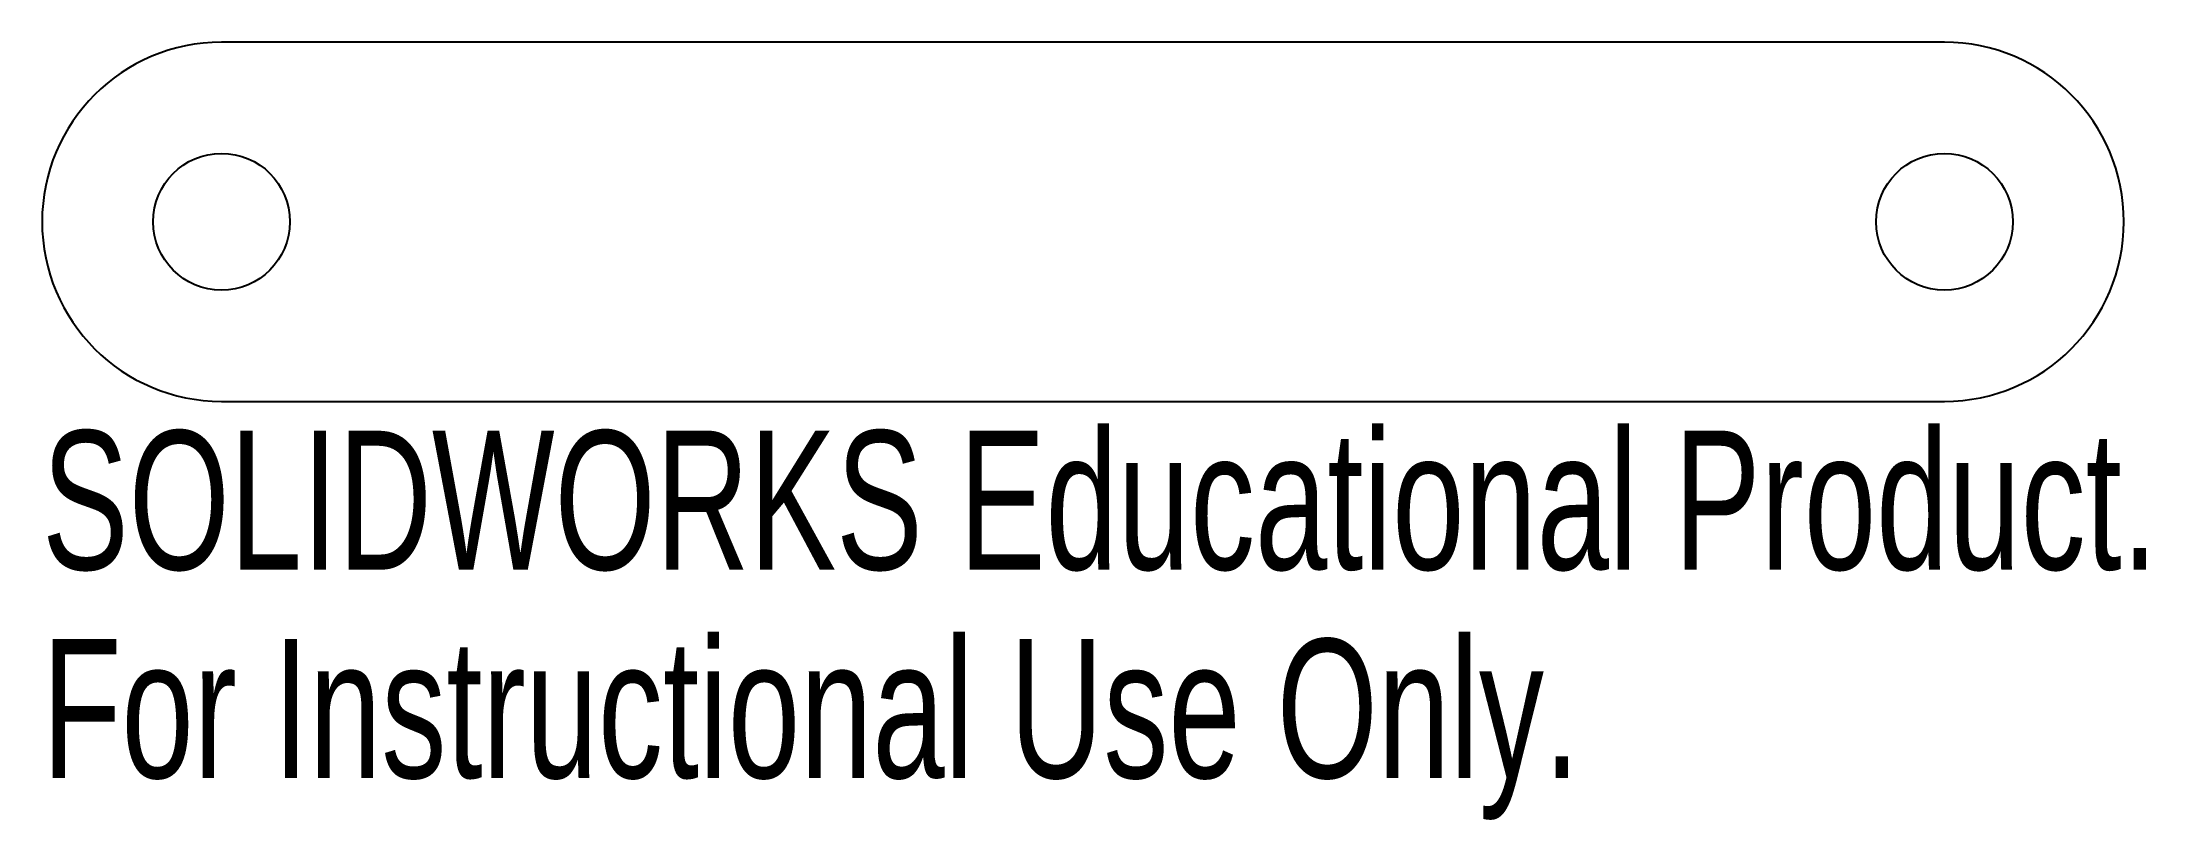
# Model space of a CAD drawing. Header units: millimetres. Extents: x -36.2 to 37, y -20.8 to 6.3.
import ezdxf

# ---------------------------------------------------------------- set-up
doc = ezdxf.new("R2010")
doc.units = ezdxf.units.MM
doc.styles.add('SLDTEXTSTYLE0', font='TXT', dxfattribs={"width": 0.7})

msp = doc.modelspace()

# ---------------------------------------------------------------- linework, layer by layer
at = {"color": 7, "linetype": 'Continuous', "lineweight": 25}
for p, q in [((30, 6.25), (-30, 6.25)), ((-30, -6.25), (30, -6.25))]:
    msp.add_line(p, q, dxfattribs=at)
for centre in [(-30, 0), (30, 0)]:
    msp.add_circle(centre, 2.38, dxfattribs=at)
for centre, start, end in [((-30, 0), 90, 270), ((30, 0), 270, 90)]:
    msp.add_arc(centre, 6.25, start, end, dxfattribs=at)

# ---------------------------------------------------------------- texts
at = {"color": 7, "linetype": 'Continuous', "char_height": 4.83362, "attachment_point": 1, "style": 'SLDTEXTSTYLE0'}
for s, insert in [('SOLIDWORKS Educational Product.', (-36.25, -7.27)), ('For Instructional Use Only.', (-36.25, -14.52))]:
    msp.add_mtext(s, dxfattribs=dict(at, insert=insert))

doc.saveas('drawing.dxf')
